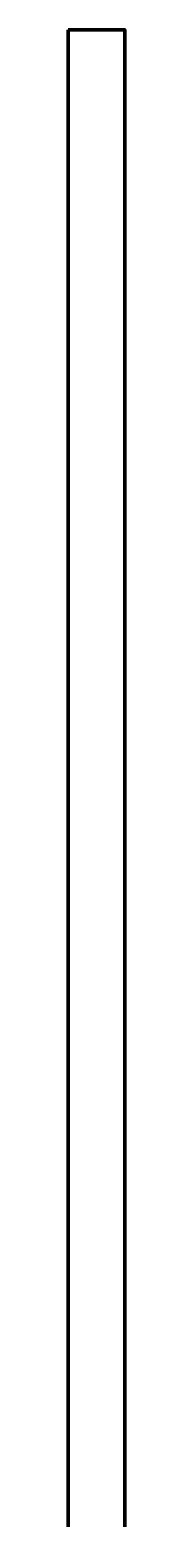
# Model space of a CAD drawing. Header units: millimetres. Extents: x 10 to 410, y 10 to 287.
# Drawn here: x 331.56 to 332.26, y 133.91 to 152.5 of the extents above; entities that cross this region are included whole.
import ezdxf

# ---------------------------------------------------------------- set-up
doc = ezdxf.new("R2010")
doc.units = ezdxf.units.MM
doc.layers.add('SECTION', color=1, linetype='CONTINUOUS', lineweight=70)

msp = doc.modelspace()

# ---------------------------------------------------------------- linework, layer by layer
at = {"layer": 'SECTION'}
for points in [[(331.556, 133.34), (331.556, 134.049), (331.556, 134.759), (331.556, 135.468), (331.556, 136.178), (331.556, 136.888), (331.556, 137.597), (331.556, 138.307), (331.556, 139.017), (331.556, 139.726), (331.556, 140.436), (331.556, 141.146), (331.556, 141.855), (331.556, 142.565), (331.556, 143.275), (331.556, 143.984), (331.556, 144.694), (331.556, 145.403), (331.556, 146.113), (331.556, 146.823), (331.556, 147.532), (331.556, 148.242), (331.556, 148.952), (331.556, 149.661), (331.556, 150.371), (331.556, 151.081), (331.556, 151.79), (331.556, 152.5)], [(331.556, 152.499), (331.556, 152.499), (331.556, 152.499), (331.556, 152.499), (331.556, 152.499), (331.556, 152.499), (331.556, 152.499), (331.556, 152.499), (331.556, 152.499), (331.556, 152.499), (331.556, 152.499), (331.556, 152.5), (331.556, 152.5), (331.556, 152.5), (331.556, 152.5), (331.556, 152.5), (331.556, 152.5), (331.556, 152.5), (331.556, 152.5), (331.556, 152.5), (331.556, 152.5), (331.556, 152.5), (331.556, 152.5), (331.556, 152.5), (331.556, 152.5), (331.556, 152.5), (331.556, 152.5), (331.556, 152.5), (331.556, 152.5), (331.556, 152.5), (331.556, 152.5), (331.556, 152.5)], [(331.556, 152.5), (331.579, 152.5), (331.602, 152.5), (331.624, 152.5), (331.647, 152.5), (331.67, 152.5), (331.693, 152.5), (331.716, 152.5), (331.738, 152.5), (331.761, 152.5), (331.784, 152.5), (331.807, 152.5), (331.829, 152.5), (331.852, 152.5), (331.875, 152.5), (331.898, 152.5), (331.921, 152.5), (331.943, 152.5), (331.966, 152.5), (331.989, 152.5), (332.012, 152.5), (332.034, 152.5), (332.057, 152.5), (332.08, 152.5), (332.103, 152.5), (332.126, 152.5), (332.148, 152.5), (332.171, 152.5), (332.194, 152.5), (332.217, 152.5), (332.24, 152.5), (332.262, 152.5)], [(331.556, 152.499), (331.556, 152.499), (331.556, 152.499), (331.556, 152.499), (331.556, 152.499), (331.556, 152.499), (331.556, 152.499), (331.556, 152.499), (331.556, 152.499), (331.556, 152.499), (331.556, 152.499), (331.556, 152.499), (331.556, 152.499), (331.556, 152.499), (331.556, 152.499), (331.556, 152.499), (331.556, 152.499), (331.556, 152.499), (331.556, 152.499), (331.556, 152.499), (331.556, 152.499), (331.556, 152.499), (331.556, 152.499), (331.556, 152.499), (331.556, 152.499), (331.556, 152.499), (331.556, 152.499), (331.556, 152.499), (331.556, 152.499), (331.556, 152.499), (331.556, 152.499), (331.556, 152.499)], [(331.556, 133.339), (331.556, 134.049), (331.556, 134.758), (331.556, 135.468), (331.556, 136.178), (331.556, 136.887), (331.556, 137.597), (331.556, 138.306), (331.556, 139.016), (331.556, 139.726), (331.556, 140.435), (331.556, 141.145), (331.556, 141.855), (331.556, 142.564), (331.556, 143.274), (331.556, 143.984), (331.556, 144.693), (331.556, 145.403), (331.556, 146.112), (331.556, 146.822), (331.556, 147.532), (331.556, 148.241), (331.556, 148.951), (331.556, 149.661), (331.556, 150.37), (331.556, 151.08), (331.556, 151.79), (331.556, 152.499)], [(332.262, 133.34), (332.262, 134.049), (332.262, 134.759), (332.262, 135.469), (332.262, 136.178), (332.262, 136.888), (332.262, 137.598), (332.262, 138.307), (332.262, 139.017), (332.262, 139.726), (332.262, 140.436), (332.262, 141.146), (332.262, 141.855), (332.262, 142.565), (332.262, 143.275), (332.262, 143.984), (332.262, 144.694), (332.262, 145.404), (332.262, 146.113), (332.262, 146.823), (332.262, 147.533), (332.262, 148.242), (332.262, 148.952), (332.262, 149.661), (332.262, 150.371), (332.262, 151.081), (332.262, 151.79), (332.262, 152.5)], [(332.262, 152.5), (332.262, 152.5), (332.262, 152.5), (332.262, 152.5), (332.262, 152.5), (332.262, 152.5), (332.262, 152.5), (332.262, 152.5), (332.262, 152.5), (332.262, 152.5), (332.262, 152.5), (332.262, 152.5), (332.262, 152.5), (332.262, 152.5), (332.262, 152.5), (332.262, 152.5), (332.262, 152.5), (332.262, 152.5), (332.262, 152.5), (332.262, 152.5), (332.262, 152.5), (332.262, 152.5), (332.262, 152.499), (332.262, 152.499), (332.262, 152.499), (332.262, 152.499), (332.262, 152.499), (332.262, 152.499), (332.262, 152.499), (332.262, 152.499), (332.262, 152.499), (332.262, 152.499)], [(332.262, 133.339), (332.262, 134.049), (332.262, 134.759), (332.262, 135.468), (332.262, 136.178), (332.262, 136.887), (332.262, 137.597), (332.262, 138.307), (332.262, 139.016), (332.262, 139.726), (332.262, 140.435), (332.262, 141.145), (332.262, 141.855), (332.262, 142.564), (332.262, 143.274), (332.262, 143.983), (332.262, 144.693), (332.262, 145.403), (332.262, 146.112), (332.262, 146.822), (332.262, 147.531), (332.262, 148.241), (332.262, 148.951), (332.262, 149.66), (332.262, 150.37), (332.262, 151.079), (332.262, 151.789), (332.262, 152.499)], [(332.262, 152.499), (332.262, 152.499), (332.262, 152.499), (332.262, 152.499), (332.262, 152.499), (332.262, 152.499), (332.262, 152.499), (332.262, 152.499), (332.262, 152.499), (332.262, 152.499), (332.262, 152.499), (332.262, 152.499), (332.262, 152.499), (332.262, 152.499), (332.262, 152.499), (332.262, 152.499), (332.262, 152.499), (332.262, 152.499), (332.262, 152.499), (332.262, 152.499), (332.262, 152.499), (332.262, 152.499), (332.262, 152.499), (332.262, 152.499), (332.262, 152.499), (332.262, 152.499), (332.262, 152.499), (332.262, 152.499), (332.262, 152.499), (332.262, 152.499), (332.262, 152.499), (332.262, 152.499)], [(332.262, 133.339), (332.262, 134.049), (332.262, 134.758), (332.262, 135.468), (332.262, 136.178), (332.262, 136.887), (332.262, 137.597), (332.262, 138.306), (332.262, 139.016), (332.262, 139.726), (332.262, 140.435), (332.262, 141.145), (332.262, 141.855), (332.262, 142.564), (332.262, 143.274), (332.262, 143.984), (332.262, 144.693), (332.262, 145.403), (332.262, 146.112), (332.262, 146.822), (332.262, 147.532), (332.262, 148.241), (332.262, 148.951), (332.262, 149.661), (332.262, 150.37), (332.262, 151.08), (332.262, 151.79), (332.262, 152.499)]]:
    msp.add_lwpolyline(points, dxfattribs=at)

doc.saveas('drawing.dxf')
